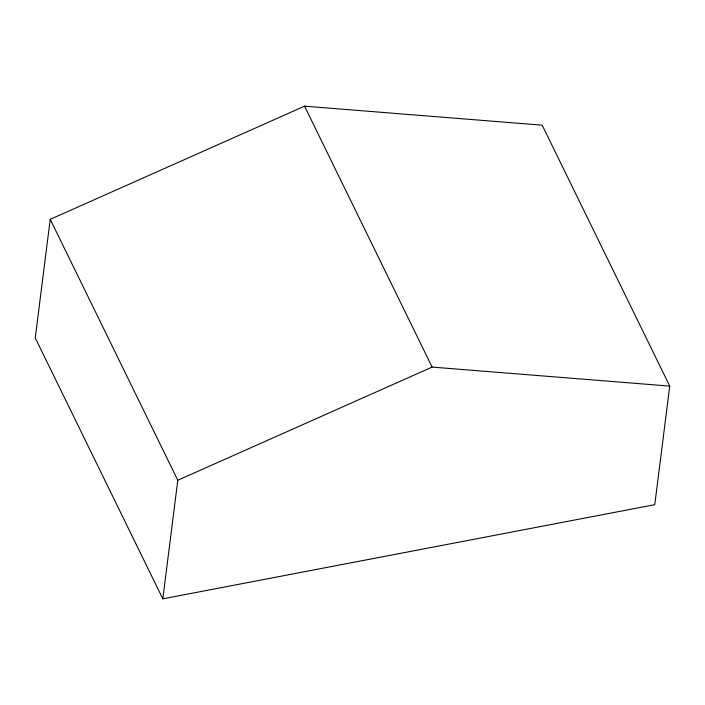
<?xml version="1.0" encoding="UTF-8"?>
<svg xmlns="http://www.w3.org/2000/svg" width="705" height="705" viewBox="0 0 705 705"><rect width="100%" height="100%" fill="white"/><g stroke="black" fill="none" stroke-linecap="round" stroke-linejoin="round"><path stroke-width="1.06" d="M50.231 219.334L35.25 337.915L162.82 598.836L654.769 504.683L669.75 386.102L542.18 125.182L304.56 106.164L50.231 219.334L177.792 480.255L162.82 598.836M177.792 480.255L432.121 367.085L669.75 386.102M304.56 106.164L432.121 367.085"/></g></svg>
